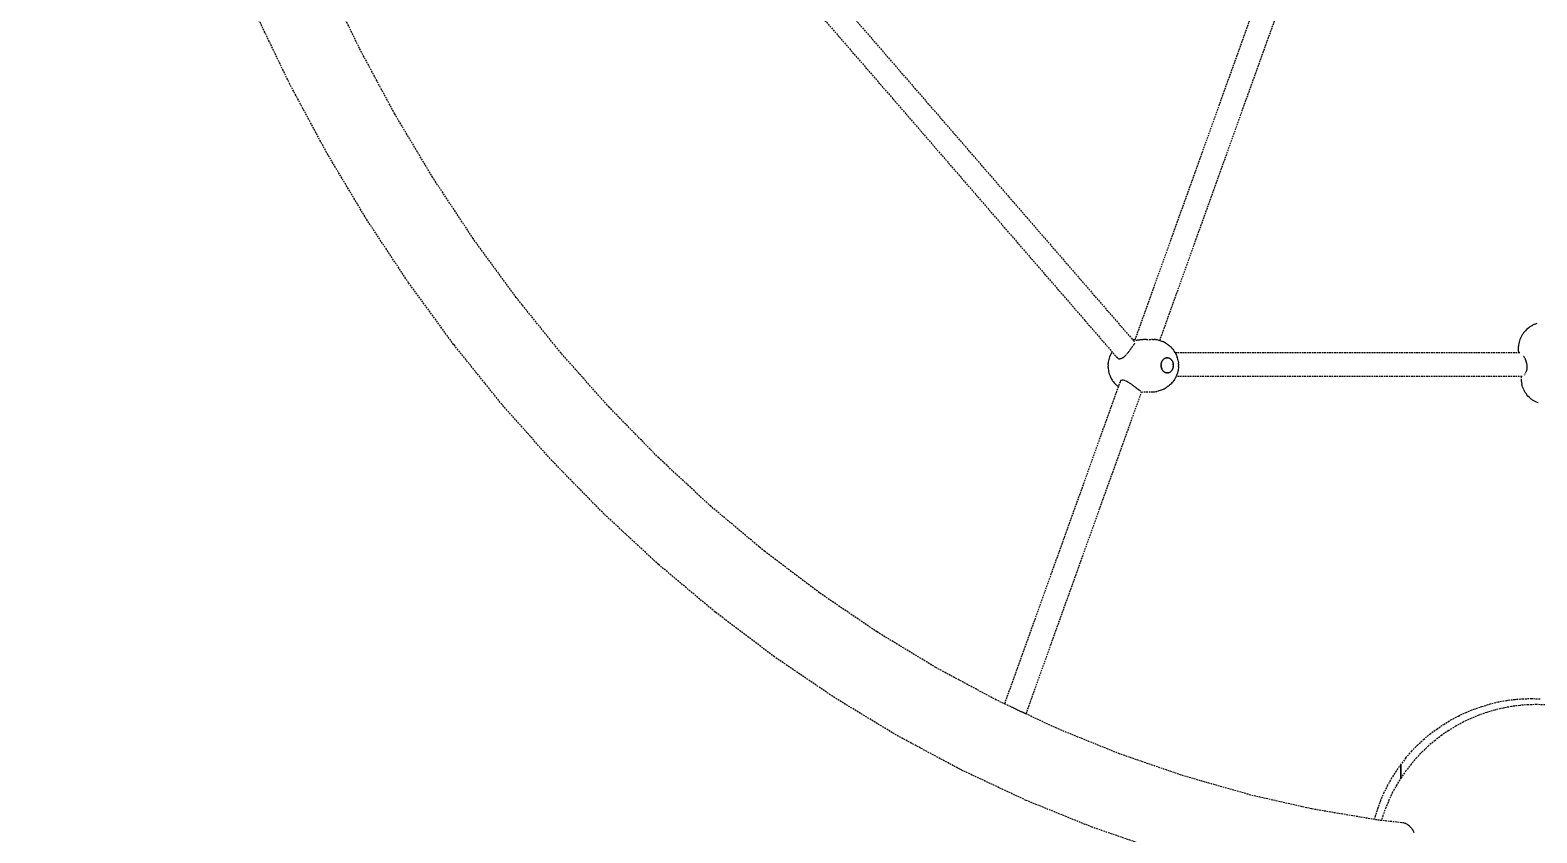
# Model space of a CAD drawing. Header units: millimetres. Extents: x -4710 to 4801, y -2494 to 3533.
# Drawn here: x 801 to 1956, y -465 to 150 of the extents above; entities that cross this region are included whole.
import ezdxf

# ---------------------------------------------------------------- set-up
doc = ezdxf.new("R2010")
doc.units = ezdxf.units.MM
doc.linetypes.add('HIDDEN', pattern=[1.905, 1.27, -0.635])
for name, color, linetype in [('DIKOM_ОБЪЕКТ', 7, 'Continuous'), ('DIKOM_РАЗМЕР_ЗОНА', 7, 'Continuous'), ('DIKOM_РАЗМЕР_ОБЪЕКТА', 7, 'Continuous')]:
    doc.layers.add(name, color=color, linetype=linetype)
doc.styles.add('style1', font='arialbd.ttf', dxfattribs={"width": 0.8})
doc.dimstyles.new('1-50', dxfattribs={"dimtxt": 300, "dimasz": 200, "dimexe": 100, "dimexo": 0, "dimgap": 100, "dimtad": 1, "dimtxsty": 'style1', "dimcen": 200, "dimclrd": 7, "dimclre": 7, "dimclrt": 7, "dimadec": 1, "dimazin": 2, "dimtfac": 1, "dimtmove": 0, "dimatfit": 2, "dimfxl": 0, "dimlwd": 25, "dimlwe": 18, "dimarcsym": 0})

# ---------------------------------------------------------------- blocks, each defined once
blk = doc.blocks.new('*D0')
at = {"layer": 'Defpoints', "color": 0, "transparency": 16777216}
for p in [(-2049.2, 763.9), (3285.4, 750.1), (3285.4, -900.8)]:
    blk.add_point(p, dxfattribs=at)
at = {"layer": 'DIKOM_РАЗМЕР_ОБЪЕКТА', "color": 7, "lineweight": 18, "transparency": 16777216}
for p, q in [((-2049.2, 763.9), (-2049.2, -1000.8)), ((3285.4, 750.1), (3285.4, -1000.8))]:
    blk.add_line(p, q, dxfattribs=at)
at = {"layer": 'DIKOM_РАЗМЕР_ОБЪЕКТА', "color": 7, "lineweight": 25, "transparency": 16777216}
blk.add_line((-1849.2, -900.8), (3085.4, -900.8), dxfattribs=at)
at = {"layer": 'DIKOM_РАЗМЕР_ОБЪЕКТА', "color": 7, "transparency": 16777216}
for points in [[(-1849.2, -867.5), (-1849.2, -934.2), (-2049.2, -900.8)], [(3085.4, -867.5), (3085.4, -934.2), (3285.4, -900.8)]]:
    blk.add_solid(points, dxfattribs=at)
at = {"layer": 'DIKOM_РАЗМЕР_ОБЪЕКТА', "color": 7, "transparency": 16777216, "insert": (618.1, -647.6), "char_height": 300, "attachment_point": 5, "style": 'style1'}
blk.add_mtext('{\\fArial|b0|i0|c204|p34;5335}', dxfattribs=at)
blk = doc.blocks.new('*D2')
at = {"layer": 'Defpoints', "color": 0, "transparency": 16777216}
for p in [(-3555.3, 756.3), (4801.3, 756.3), (4801.3, -2394.4)]:
    blk.add_point(p, dxfattribs=at)
at = {"layer": 'DIKOM_РАЗМЕР_ЗОНА', "color": 7, "lineweight": 18, "transparency": 16777216}
for p, q in [((-3555.3, 756.3), (-3555.3, -2494.4)), ((4801.3, 756.3), (4801.3, -2494.4))]:
    blk.add_line(p, q, dxfattribs=at)
at = {"layer": 'DIKOM_РАЗМЕР_ЗОНА', "color": 7, "lineweight": 25, "transparency": 16777216}
blk.add_line((-3355.3, -2394.4), (4601.3, -2394.4), dxfattribs=at)
at = {"layer": 'DIKOM_РАЗМЕР_ЗОНА', "color": 7, "transparency": 16777216}
for points in [[(-3355.3, -2361.1), (-3355.3, -2427.8), (-3555.3, -2394.4)], [(4601.3, -2361.1), (4601.3, -2427.8), (4801.3, -2394.4)]]:
    blk.add_solid(points, dxfattribs=at)
at = {"layer": 'DIKOM_РАЗМЕР_ЗОНА', "color": 7, "transparency": 16777216, "insert": (709.1, -2141.2), "char_height": 300, "attachment_point": 5, "style": 'style1'}
blk.add_mtext('{\\fArial|b0|i0|c204|p34;8335}', dxfattribs=at)

msp = doc.modelspace()

# ---------------------------------------------------------------- linework, layer by layer
at = {"layer": 'DIKOM_ОБЪЕКТ', "color": 7, "linetype": 'HIDDEN', "lineweight": 15}
for p, q in [((1237.152, 384.922), (1647.634, -89.068)), ((1217.08, 380.602), (1634.163, -101.005)), ((1053.677, 135.913), (1028.802, 187.569)), ((1648.065, -87.453), (1748.068, 191.329)), ((1667.005, -87.956), (1764.779, 184.607)), ((1000.324, 108.471), (974.348, 162.414)), ((1080.686, 85.705), (1053.677, 135.913)), ((1028.528, 56.042), (1000.324, 108.471)), ((1109.763, 37.063), (1080.686, 85.705)), ((1058.891, 5.246), (1028.528, 56.042)), ((1140.842, -9.901), (1109.763, 37.063)), ((1091.346, -43.796), (1058.891, 5.246)), ((1173.849, -55.075), (1140.842, -9.901)), ((1125.814, -90.97), (1091.346, -43.796)), ((1208.119, -97.621), (1173.812, -55.025)), ((1947.182, -80.466), (1946.44, -81.306)), ((1947.97, -79.669), (1947.182, -80.466)), ((1948.802, -78.918), (1947.97, -79.669)), ((1949.675, -78.216), (1948.802, -78.918)), ((1950.661, -77.506), (1949.757, -78.153)), ((1951.601, -76.912), (1950.661, -77.506)), ((1952.573, -76.373), (1951.601, -76.912)), ((1953.651, -75.849), (1952.661, -76.326)), ((1954.751, -75.395), (1953.752, -75.807)), ((1955.857, -75.012), (1954.857, -75.358)), ((1126.372, -91.668), (1125.814, -90.97)), ((1162.803, -136.901), (1126.372, -91.668)), ((1646.259, -92.338), (1646.126, -92.536)), ((1646.828, -87.324), (1646.159, -87.366)), ((1646.706, -91.677), (1646.528, -91.942)), ((1646.868, -91.413), (1646.749, -91.607)), ((1646.828, -87.324), (1648.119, -87.303)), ((1647.025, -91.17), (1646.885, -91.383)), ((1647.168, -90.932), (1647.028, -91.167)), ((1647.288, -90.711), (1647.17, -90.929)), ((1647.414, -90.492), (1647.295, -90.699)), ((1647.589, -90.095), (1647.513, -90.288)), ((1648.632, -87.665), (1648.845, -87.688)), ((1648.845, -87.689), (1649.095, -87.704)), ((1649.098, -87.704), (1649.377, -87.71)), ((1649.381, -87.71), (1649.69, -87.707)), ((1650.031, -87.695), (1649.694, -87.707)), ((1650.399, -87.675), (1650.036, -87.695)), ((1650.785, -87.646), (1650.399, -87.675)), ((1651.182, -87.611), (1650.791, -87.646)), ((1651.634, -87.576), (1651.208, -87.609)), ((1652.076, -87.537), (1651.634, -87.576)), ((1652.539, -87.493), (1652.086, -87.536)), ((1653.012, -87.445), (1652.685, -87.478)), ((1653.475, -87.394), (1653.012, -87.445)), ((1653.952, -87.355), (1653.531, -87.388)), ((1654.435, -87.315), (1653.97, -87.353)), ((1654.731, -87.29), (1654.435, -87.315)), ((1655.287, -87.241), (1654.926, -87.273)), ((1655.861, -87.212), (1655.397, -87.235)), ((1656.35, -87.187), (1655.886, -87.211)), ((1656.823, -87.162), (1656.406, -87.184)), ((1656.823, -87.162), (1660.558, -87.101)), ((1661.48, -87.098), (1660.558, -87.101)), ((1661.48, -87.098), (1662.689, -87.147)), ((1663.66, -87.254), (1662.689, -87.147)), ((1663.66, -87.254), (1664.346, -87.343)), ((1664.346, -87.343), (1665.305, -87.522)), ((1665.972, -87.677), (1665.305, -87.522)), ((1665.972, -87.677), (1666.913, -87.925)), ((1667.553, -88.143), (1666.913, -87.925)), ((1667.553, -88.143), (1668.47, -88.457)), ((1668.47, -88.457), (1669.37, -88.84)), ((1669.96, -89.112), (1669.37, -88.84)), ((1669.96, -89.112), (1670.827, -89.554)), ((1671.371, -89.879), (1670.827, -89.554)), ((1671.371, -89.879), (1672.2, -90.376)), ((1672.2, -90.376), (1673.003, -90.935)), ((1673.475, -91.293), (1673.003, -90.935)), ((1673.475, -91.293), (1674.232, -91.897)), ((1674.232, -91.897), (1674.959, -92.556)), ((1941.931, -91.562), (1941.815, -92.682)), ((1942.109, -90.45), (1941.931, -91.562)), ((1942.35, -89.351), (1942.109, -90.45)), ((1942.652, -88.266), (1942.35, -89.351)), ((1943.015, -87.201), (1942.652, -88.266)), ((1943.437, -86.158), (1943.015, -87.201)), ((1943.917, -85.139), (1943.437, -86.158)), ((1944.454, -84.15), (1943.917, -85.139)), ((1945.046, -83.193), (1944.454, -84.15)), ((1945.747, -82.187), (1945.105, -83.106)), ((1946.44, -81.306), (1945.747, -82.187)), ((1244.716, -138.871), (1208.119, -97.621)), ((1627.711, -103.517), (1627.538, -104.523)), ((1627.933, -102.526), (1627.711, -103.517)), ((1628.206, -101.555), (1627.933, -102.526)), ((1628.527, -100.608), (1628.206, -101.555)), ((1628.527, -100.608), (1628.629, -100.333)), ((1629.011, -99.378), (1628.629, -100.333)), ((1629.441, -98.455), (1629.011, -99.378)), ((1629.916, -97.569), (1629.441, -98.455)), ((1629.916, -97.569), (1630.122, -97.223)), ((1630.439, -96.705), (1630.122, -97.223)), ((1634.168, -101.01), (1634.477, -101.329)), ((1634.481, -101.332), (1634.766, -101.555)), ((1634.818, -101.595), (1635.124, -101.771)), ((1635.177, -101.801), (1635.553, -101.953)), ((1635.553, -101.953), (1635.942, -102.043)), ((1635.947, -102.045), (1636.354, -102.077)), ((1636.781, -102.047), (1636.36, -102.077)), ((1637.22, -101.956), (1636.787, -102.047)), ((1637.668, -101.801), (1637.226, -101.954)), ((1638.128, -101.589), (1637.823, -101.727)), ((1638.599, -101.317), (1638.135, -101.586)), ((1638.802, -101.175), (1638.606, -101.313)), ((1639.074, -100.984), (1638.802, -101.175)), ((1639.526, -100.61), (1639.08, -100.979)), ((1640.036, -100.167), (1639.556, -100.587)), ((1640.217, -99.989), (1640.044, -100.16)), ((1640.519, -99.69), (1640.217, -99.989)), ((1640.669, -99.524), (1640.527, -99.682)), ((1641.012, -99.173), (1640.669, -99.524)), ((1641.281, -98.867), (1641.021, -99.164)), ((1641.503, -98.615), (1641.281, -98.867)), ((1641.997, -98.037), (1641.621, -98.468)), ((1642.193, -97.794), (1642.007, -98.026)), ((1642.474, -97.443), (1642.193, -97.794)), ((1642.962, -96.842), (1642.489, -97.426)), ((1643.251, -96.452), (1643.019, -96.765)), ((1643.433, -96.23), (1643.251, -96.452)), ((1643.77, -95.783), (1643.443, -96.218)), ((1643.897, -95.613), (1643.77, -95.783)), ((1644.359, -94.999), (1643.976, -95.498)), ((1644.65, -94.584), (1644.466, -94.847)), ((1644.809, -94.38), (1644.65, -94.584)), ((1645.11, -93.968), (1644.821, -94.366)), ((1645.285, -93.712), (1645.123, -93.95)), ((1645.654, -93.211), (1645.398, -93.564)), ((1645.873, -92.887), (1645.714, -93.122)), ((1646.122, -92.542), (1645.897, -92.855)), ((1668.591, -104.126), (1668.695, -103.908)), ((1668.695, -103.908), (1668.807, -103.695)), ((1668.926, -103.489), (1668.807, -103.695)), ((1668.926, -103.489), (1669.053, -103.29)), ((1669.053, -103.29), (1669.186, -103.097)), ((1669.326, -102.913), (1669.186, -103.097)), ((1669.326, -102.913), (1669.472, -102.736)), ((1669.472, -102.736), (1669.624, -102.567)), ((1669.624, -102.567), (1669.782, -102.407)), ((1669.946, -102.255), (1669.782, -102.407)), ((1669.946, -102.255), (1670.115, -102.113)), ((1670.115, -102.113), (1670.289, -101.979)), ((1670.289, -101.979), (1670.468, -101.856)), ((1670.651, -101.742), (1670.468, -101.856)), ((1670.651, -101.742), (1670.838, -101.638)), ((1670.838, -101.638), (1671.028, -101.545)), ((1671.221, -101.462), (1671.028, -101.545)), ((1671.221, -101.462), (1671.417, -101.391)), ((1671.417, -101.391), (1671.615, -101.329)), ((1671.615, -101.329), (1671.815, -101.279)), ((1672.017, -101.239), (1671.815, -101.279)), ((1672.017, -101.239), (1672.22, -101.21)), ((1672.22, -101.21), (1672.424, -101.193)), ((1672.629, -101.187), (1672.424, -101.193)), ((1672.629, -101.187), (1672.833, -101.191)), ((1672.833, -101.191), (1673.038, -101.208)), ((1673.038, -101.208), (1673.241, -101.235)), ((1673.444, -101.273), (1673.241, -101.235)), ((1673.444, -101.273), (1673.644, -101.322)), ((1673.644, -101.322), (1673.844, -101.382)), ((1673.844, -101.382), (1674.04, -101.452)), ((1674.235, -101.533), (1674.04, -101.452)), ((1674.235, -101.533), (1674.426, -101.625)), ((1674.426, -101.625), (1674.614, -101.727)), ((1674.8, -101.84), (1674.614, -101.727)), ((1674.8, -101.84), (1674.98, -101.962)), ((1675.351, -92.935), (1674.959, -92.556)), ((1674.98, -101.962), (1675.157, -102.095)), ((1675.157, -102.095), (1675.328, -102.236)), ((1675.494, -102.386), (1675.328, -102.236)), ((1675.351, -92.935), (1676.027, -93.628)), ((1675.494, -102.386), (1675.655, -102.546)), ((1675.655, -102.546), (1675.81, -102.713)), ((1675.81, -102.713), (1675.959, -102.889)), ((1676.102, -103.073), (1675.959, -102.889)), ((1676.027, -93.628), (1676.667, -94.371)), ((1676.102, -103.073), (1676.239, -103.264)), ((1676.239, -103.264), (1676.368, -103.463)), ((1676.491, -103.668), (1676.368, -103.463)), ((1676.491, -103.668), (1676.606, -103.88)), ((1676.606, -103.88), (1676.714, -104.098)), ((1676.971, -94.753), (1676.667, -94.371)), ((1676.971, -94.753), (1677.556, -95.518)), ((1677.556, -95.518), (1678.104, -96.326)), ((1678.104, -96.326), (1678.611, -97.173)), ((1678.804, -97.512), (1678.611, -97.173)), ((1942.831, -97.47), (1678.78, -97.47)), ((1678.804, -97.512), (1679.253, -98.364)), ((1679.253, -98.364), (1679.661, -99.248)), ((1679.661, -99.248), (1680.026, -100.161)), ((1680.026, -100.161), (1680.345, -101.099)), ((1680.417, -101.329), (1680.345, -101.099)), ((1680.417, -101.329), (1680.68, -102.25)), ((1680.68, -102.25), (1680.898, -103.19)), ((1680.898, -103.19), (1681.07, -104.144)), ((1941.763, -93.806), (1941.815, -92.682)), ((1941.775, -94.932), (1941.763, -93.806)), ((1941.842, -96.093), (1941.778, -95.035)), ((1941.842, -96.093), (1941.972, -97.47)), ((1945.697, -99.812), (1945.575, -99.646)), ((1945.919, -100.134), (1945.802, -99.962)), ((1946.366, -100.813), (1946.25, -100.628)), ((1946.572, -101.175), (1946.463, -100.982)), ((1946.863, -101.728), (1946.77, -101.549)), ((1946.956, -101.909), (1946.863, -101.728)), ((1947.057, -102.117), (1946.969, -101.934)), ((1947.156, -102.327), (1947.057, -102.117)), ((1947.238, -102.515), (1947.156, -102.327)), ((1947.33, -102.73), (1947.238, -102.515)), ((1947.406, -102.924), (1947.33, -102.73)), ((1947.492, -103.146), (1947.407, -102.924)), ((1947.564, -103.348), (1947.492, -103.146)), ((1947.643, -103.576), (1947.564, -103.348)), ((1947.709, -103.781), (1947.643, -103.576)), ((1947.788, -104.021), (1947.711, -103.786)), ((1627.347, -106.567), (1627.33, -107.598)), ((1627.364, -108.628), (1627.33, -107.598)), ((1627.347, -106.567), (1627.417, -105.542)), ((1627.364, -108.628), (1627.45, -109.654)), ((1627.538, -104.523), (1627.417, -105.542)), ((1627.45, -109.654), (1627.587, -110.672)), ((1627.587, -110.672), (1627.776, -111.677)), ((1627.776, -111.677), (1628.014, -112.666)), ((1628.014, -112.666), (1628.302, -113.635)), ((1628.302, -113.635), (1628.638, -114.579)), ((1628.638, -114.579), (1628.745, -114.84)), ((1628.745, -114.84), (1629.143, -115.792)), ((1667.988, -107.046), (1667.991, -106.792)), ((1667.988, -107.046), (1667.994, -107.3)), ((1667.991, -106.792), (1668.002, -106.538)), ((1668.01, -107.553), (1667.994, -107.3)), ((1668.002, -106.538), (1668.022, -106.285)), ((1668.034, -107.806), (1668.01, -107.553)), ((1668.051, -106.034), (1668.022, -106.285)), ((1668.034, -107.806), (1668.067, -108.058)), ((1668.051, -106.034), (1668.088, -105.784)), ((1668.109, -108.307), (1668.067, -108.058)), ((1668.088, -105.784), (1668.135, -105.536)), ((1668.159, -108.555), (1668.109, -108.307)), ((1668.135, -105.536), (1668.19, -105.292)), ((1668.218, -108.799), (1668.159, -108.555)), ((1668.254, -105.05), (1668.19, -105.292)), ((1668.218, -108.799), (1668.286, -109.04)), ((1668.254, -105.05), (1668.326, -104.812)), ((1668.362, -109.277), (1668.286, -109.04)), ((1668.326, -104.812), (1668.406, -104.579)), ((1668.446, -109.511), (1668.362, -109.277)), ((1668.495, -104.35), (1668.406, -104.579)), ((1668.446, -109.511), (1668.538, -109.739)), ((1668.495, -104.35), (1668.591, -104.126)), ((1668.638, -109.962), (1668.538, -109.739)), ((1668.745, -110.179), (1668.638, -109.962)), ((1668.861, -110.391), (1668.745, -110.179)), ((1668.861, -110.391), (1668.983, -110.596)), ((1669.113, -110.795), (1668.983, -110.596)), ((1669.249, -110.986), (1669.113, -110.795)), ((1669.249, -110.986), (1669.393, -111.17)), ((1669.541, -111.346), (1669.393, -111.17)), ((1669.696, -111.514), (1669.541, -111.346)), ((1669.857, -111.673), (1669.696, -111.514)), ((1669.857, -111.673), (1670.023, -111.823)), ((1670.195, -111.964), (1670.023, -111.823)), ((1670.371, -112.097), (1670.195, -111.964)), ((1670.552, -112.219), (1670.371, -112.097)), ((1670.552, -112.219), (1670.737, -112.332)), ((1670.925, -112.434), (1670.737, -112.332)), ((1671.117, -112.526), (1670.925, -112.434)), ((1671.117, -112.526), (1671.311, -112.607)), ((1671.508, -112.678), (1671.311, -112.607)), ((1671.707, -112.737), (1671.508, -112.678)), ((1671.908, -112.786), (1671.707, -112.737)), ((1671.908, -112.786), (1672.111, -112.824)), ((1672.314, -112.852), (1672.111, -112.824)), ((1672.518, -112.868), (1672.314, -112.852)), ((1672.723, -112.872), (1672.518, -112.868)), ((1672.723, -112.872), (1672.927, -112.866)), ((1673.131, -112.849), (1672.927, -112.866)), ((1673.335, -112.82), (1673.131, -112.849)), ((1673.335, -112.82), (1673.536, -112.781)), ((1673.737, -112.73), (1673.536, -112.781)), ((1673.935, -112.669), (1673.737, -112.73)), ((1674.131, -112.597), (1673.935, -112.669)), ((1674.131, -112.597), (1674.324, -112.514)), ((1674.513, -112.421), (1674.324, -112.514)), ((1674.701, -112.317), (1674.513, -112.421)), ((1674.701, -112.317), (1674.883, -112.204)), ((1675.063, -112.08), (1674.883, -112.204)), ((1675.237, -111.946), (1675.063, -112.08)), ((1675.406, -111.804), (1675.237, -111.946)), ((1675.406, -111.804), (1675.57, -111.652)), ((1675.728, -111.492), (1675.57, -111.652)), ((1675.88, -111.324), (1675.728, -111.492)), ((1676.026, -111.147), (1675.88, -111.324)), ((1676.026, -111.147), (1676.166, -110.962)), ((1676.299, -110.769), (1676.166, -110.962)), ((1676.426, -110.57), (1676.299, -110.769)), ((1676.426, -110.57), (1676.545, -110.364)), ((1676.656, -110.151), (1676.545, -110.364)), ((1676.761, -109.933), (1676.656, -110.151)), ((1676.714, -104.098), (1676.814, -104.32)), ((1676.857, -109.709), (1676.761, -109.933)), ((1676.906, -104.549), (1676.814, -104.32)), ((1676.857, -109.709), (1676.945, -109.481)), ((1676.906, -104.549), (1676.99, -104.781)), ((1677.026, -109.247), (1676.945, -109.481)), ((1676.99, -104.781), (1677.066, -105.019)), ((1677.098, -109.009), (1677.026, -109.247)), ((1677.133, -105.26), (1677.066, -105.019)), ((1677.098, -109.009), (1677.162, -108.767)), ((1677.133, -105.26), (1677.192, -105.505)), ((1677.217, -108.523), (1677.162, -108.767)), ((1677.192, -105.505), (1677.243, -105.752)), ((1677.263, -108.275), (1677.217, -108.523)), ((1677.243, -105.752), (1677.285, -106.001)), ((1677.301, -108.025), (1677.263, -108.275)), ((1677.318, -106.253), (1677.285, -106.001)), ((1677.301, -108.025), (1677.33, -107.774)), ((1677.318, -106.253), (1677.342, -106.505)), ((1677.35, -107.521), (1677.33, -107.774)), ((1677.357, -106.759), (1677.342, -106.505)), ((1677.361, -107.267), (1677.35, -107.521)), ((1677.363, -107.013), (1677.357, -106.759)), ((1677.361, -107.267), (1677.363, -107.013)), ((1679.786, -114.888), (1679.393, -115.775)), ((1680.136, -113.973), (1679.786, -114.888)), ((1680.441, -113.033), (1680.136, -113.973)), ((1680.509, -112.788), (1680.441, -113.033)), ((1680.757, -111.864), (1680.509, -112.788)), ((1680.96, -110.924), (1680.757, -111.864)), ((1681.116, -109.969), (1680.96, -110.924)), ((1681.07, -104.144), (1681.195, -105.108)), ((1681.226, -109.003), (1681.116, -109.969)), ((1681.274, -106.08), (1681.195, -105.108)), ((1681.29, -108.031), (1681.226, -109.003)), ((1681.274, -106.08), (1681.305, -107.055)), ((1681.29, -108.031), (1681.305, -107.055)), ((1946.251, -114.463), (1946.092, -114.626)), ((1946.385, -114.29), (1946.251, -114.463)), ((1946.821, -113.68), (1946.667, -113.9)), ((1946.95, -113.46), (1946.821, -113.68)), ((1947.356, -112.701), (1947.214, -112.971)), ((1947.47, -112.433), (1947.356, -112.701)), ((1947.695, -111.845), (1947.597, -112.135)), ((1947.813, -111.522), (1947.721, -111.766)), ((1947.853, -104.24), (1947.788, -104.021)), ((1947.904, -111.215), (1947.813, -111.522)), ((1947.923, -104.48), (1947.853, -104.24)), ((1948.005, -110.872), (1947.904, -111.215)), ((1947.982, -104.707), (1947.923, -104.48)), ((1948.044, -104.954), (1947.982, -104.707)), ((1948.064, -110.609), (1948.005, -110.872)), ((1948.094, -105.19), (1948.044, -104.954)), ((1948.158, -110.196), (1948.077, -110.552)), ((1948.148, -105.444), (1948.094, -105.19)), ((1948.19, -105.688), (1948.148, -105.444)), ((1948.211, -109.865), (1948.158, -110.196)), ((1948.234, -105.949), (1948.19, -105.688)), ((1948.257, -109.57), (1948.211, -109.865)), ((1948.269, -106.216), (1948.235, -105.949)), ((1948.309, -109.155), (1948.271, -109.498)), ((1948.303, -106.474), (1948.337, -106.884)), ((1948.35, -108.775), (1948.309, -109.155)), ((1948.337, -106.884), (1948.368, -107.259)), ((1948.366, -108.42), (1948.35, -108.775)), ((1948.383, -108.028), (1948.366, -108.42)), ((1948.368, -107.259), (1948.376, -107.663)), ((1948.376, -107.663), (1948.383, -108.028)), ((1636.499, -119.694), (1547.97, -366.485)), ((1629.143, -115.792), (1629.587, -116.711)), ((1629.587, -116.711), (1630.077, -117.594)), ((1630.077, -117.594), (1630.61, -118.439)), ((1630.61, -118.439), (1630.839, -118.796)), ((1630.839, -118.796), (1631.432, -119.624)), ((1631.432, -119.624), (1632.066, -120.404)), ((1632.066, -120.404), (1632.383, -120.774)), ((1632.383, -120.774), (1633.074, -121.525)), ((1633.074, -121.525), (1633.802, -122.22)), ((1633.802, -122.22), (1634.203, -122.585)), ((1634.203, -122.585), (1634.983, -123.238)), ((1634.983, -123.238), (1635.177, -123.379)), ((1636.667, -119.347), (1636.507, -119.676)), ((1636.835, -119.105), (1636.716, -119.277)), ((1637.135, -118.775), (1636.886, -119.03)), ((1637.431, -118.56), (1637.147, -118.763)), ((1637.762, -118.401), (1637.445, -118.552)), ((1638.108, -118.299), (1637.778, -118.395)), ((1638.526, -118.24), (1638.144, -118.293)), ((1638.526, -118.24), (1638.939, -118.243)), ((1638.959, -118.245), (1639.221, -118.281)), ((1639.421, -118.308), (1639.892, -118.418)), ((1639.913, -118.425), (1640.408, -118.589)), ((1640.408, -118.589), (1640.798, -118.754)), ((1640.949, -118.818), (1641.484, -119.091)), ((1641.666, -119.197), (1642.067, -119.413)), ((1642.096, -119.43), (1642.364, -119.593)), ((1642.364, -119.593), (1642.668, -119.778)), ((1642.699, -119.799), (1643.128, -120.09)), ((1643.283, -120.186), (1643.637, -120.426)), ((1643.637, -120.426), (1643.881, -120.592)), ((1643.915, -120.615), (1644.365, -120.947)), ((1644.554, -121.075), (1644.775, -121.234)), ((1644.775, -121.234), (1645.164, -121.517)), ((1645.199, -121.544), (1645.478, -121.762)), ((1645.478, -121.762), (1645.809, -121.995)), ((1645.848, -122.024), (1646.451, -122.481)), ((1646.514, -122.531), (1646.812, -122.748)), ((1646.812, -122.748), (1647.093, -122.952)), ((1647.093, -122.952), (1647.478, -123.252)), ((1647.478, -123.252), (1647.678, -123.392)), ((1647.75, -123.443), (1648.293, -123.846)), ((1648.39, -123.922), (1648.631, -124.092)), ((1648.631, -124.092), (1648.891, -124.276)), ((1648.931, -124.305), (1649.24, -124.54)), ((1649.241, -124.54), (1649.457, -124.684)), ((1649.495, -124.711), (1649.992, -125.067)), ((1650.039, -125.103), (1650.245, -125.241)), ((1650.245, -125.241), (1650.498, -125.41)), ((1650.529, -125.434), (1650.769, -125.608)), ((1650.769, -125.609), (1650.962, -125.729)), ((1650.971, -125.735), (1651.358, -125.999)), ((1651.435, -126.056), (1651.618, -126.172)), ((1651.764, -126.265), (1652.014, -126.444)), ((1652.18, -126.55), (1652.355, -126.667)), ((1665.62, -126.846), (1664.663, -127.031)), ((1666.284, -126.669), (1665.62, -126.846)), ((1667.221, -126.414), (1666.284, -126.669)), ((1668.144, -126.09), (1667.221, -126.414)), ((1668.769, -125.853), (1668.144, -126.09)), ((1669.663, -125.465), (1668.769, -125.853)), ((1670.249, -125.172), (1669.663, -125.465)), ((1671.109, -124.723), (1670.249, -125.172)), ((1671.945, -124.21), (1671.109, -124.723)), ((1672.468, -123.875), (1671.945, -124.21)), ((1673.262, -123.311), (1672.468, -123.875)), ((1673.729, -122.933), (1673.262, -123.311)), ((1674.477, -122.324), (1673.729, -122.933)), ((1675.192, -121.659), (1674.477, -122.324)), ((1675.578, -121.262), (1675.192, -121.659)), ((1676.242, -120.564), (1675.578, -121.262)), ((1676.871, -119.817), (1676.242, -120.564)), ((1677.463, -119.023), (1676.871, -119.817)), ((1677.741, -118.647), (1677.463, -119.023)), ((1678.276, -117.836), (1677.741, -118.647)), ((1678.77, -116.986), (1678.276, -117.836)), ((1678.957, -116.63), (1678.77, -116.986)), ((1679.393, -115.775), (1678.957, -116.63)), ((1944.667, -115.471), (1679.528, -115.471)), ((1943.678, -115.471), (1944.004, -118.916)), ((1944.004, -118.916), (1944.148, -120.089)), ((1944.148, -120.089), (1944.358, -121.234)), ((1944.635, -122.365), (1944.358, -121.234)), ((1944.978, -123.479), (1944.635, -122.365)), ((1945.384, -124.571), (1944.978, -123.479)), ((1945.853, -125.637), (1945.384, -124.571)), ((1946.424, -126.762), (1945.894, -125.727)), ((1947.013, -127.764), (1946.424, -126.762)), ((1201.085, -180.049), (1162.803, -136.901)), ((1652.913, -127.244), (1564.332, -374.177)), ((1652.829, -127.478), (1661.802, -127.332)), ((1661.802, -127.332), (1663.01, -127.256)), ((1663.01, -127.256), (1663.979, -127.143)), ((1663.979, -127.143), (1664.663, -127.031)), ((1947.66, -128.731), (1947.013, -127.764)), ((1948.362, -129.658), (1947.66, -128.731)), ((1949.117, -130.542), (1948.362, -129.658)), ((1949.922, -131.381), (1949.117, -130.542)), ((1950.774, -132.171), (1949.922, -131.381)), ((1951.672, -132.911), (1950.774, -132.171)), ((1952.686, -133.654), (1951.752, -132.971)), ((1953.658, -134.28), (1952.686, -133.654)), ((1954.666, -134.848), (1953.658, -134.28)), ((1955.704, -135.356), (1954.666, -134.848)), ((1956.856, -135.839), (1955.799, -135.397)), ((1282.997, -178.031), (1244.716, -138.871)), ((1241.127, -221.012), (1201.085, -180.049)), ((1322.871, -215.01), (1282.997, -178.031)), ((1364.247, -249.721), (1322.871, -215.01)), ((1282.837, -259.692), (1241.127, -221.012)), ((1406.12, -281.382), (1364.052, -249.557)), ((1326.116, -296.001), (1282.837, -259.692)), ((1450.174, -311.3), (1406.12, -281.382)), ((1326.992, -296.68), (1326.116, -296.001)), ((1371.769, -330.554), (1326.992, -296.68)), ((1495.427, -338.725), (1450.174, -311.3)), ((1417.91, -361.89), (1371.769, -330.554)), ((1541.775, -363.594), (1495.427, -338.725)), ((1465.309, -390.615), (1417.91, -361.89)), ((1552.569, -368.647), (1541.454, -363.421)), ((1553.123, -368.912), (1552.562, -368.643)), ((1553.908, -369.286), (1553.282, -368.987)), ((1554.773, -369.698), (1554.032, -369.345)), ((1907.634, -370.674), (1913.747, -368.555)), ((1913.747, -368.555), (1919.963, -366.758)), ((1926.263, -365.287), (1919.963, -366.758)), ((1932.631, -364.147), (1926.263, -365.287)), ((1936.382, -368.601), (1930.019, -369.774)), ((1939.051, -363.34), (1932.631, -364.147)), ((1942.824, -367.762), (1936.382, -368.601)), ((1945.504, -362.869), (1939.051, -363.34)), ((1949.247, -367.256), (1942.824, -367.762)), ((1951.972, -362.736), (1945.504, -362.869)), ((1955.856, -367.096), (1949.247, -367.256)), ((1958.439, -362.94), (1951.972, -362.736)), ((1962.177, -367.259), (1955.856, -367.096)), ((1555.573, -370.078), (1554.837, -369.729)), ((1556.07, -370.314), (1555.638, -370.109)), ((1556.359, -370.467), (1556.089, -370.323)), ((1557.161, -370.883), (1556.422, -370.5)), ((1557.968, -371.294), (1557.224, -370.916)), ((1558.378, -371.498), (1558.092, -371.356)), ((1558.821, -371.718), (1558.378, -371.498)), ((1559.574, -372.084), (1558.881, -371.748)), ((1560.274, -372.413), (1559.632, -372.111)), ((1560.836, -372.668), (1560.33, -372.438)), ((1561.597, -373.004), (1561.004, -372.744)), ((1562.194, -373.255), (1561.646, -373.025)), ((1562.768, -373.483), (1562.283, -373.291)), ((1563.208, -373.668), (1562.97, -373.558)), ((1563.576, -373.837), (1563.241, -373.683)), ((1563.878, -373.974), (1563.604, -373.849)), ((1564.107, -374.077), (1563.901, -373.984)), ((1587.978, -385.294), (1564.246, -374.137)), ((1884.532, -382.24), (1890.073, -378.9)), ((1890.073, -378.9), (1895.781, -375.854)), ((1899.593, -380.501), (1893.902, -383.577)), ((1895.781, -375.854), (1901.64, -373.109)), ((1905.438, -377.726), (1899.593, -380.501)), ((1901.64, -373.109), (1907.634, -370.674)), ((1911.419, -375.259), (1905.438, -377.726)), ((1917.521, -373.108), (1911.419, -375.259)), ((1923.727, -371.278), (1917.521, -373.108)), ((1930.019, -369.774), (1923.727, -371.278)), ((1513.854, -416.662), (1465.309, -390.615)), ((1636.165, -404.872), (1587.978, -385.294)), ((1869.057, -393.926), (1874.009, -389.764)), ((1874.009, -389.764), (1879.172, -385.864)), ((1883.037, -390.598), (1877.895, -394.524)), ((1879.172, -385.864), (1884.532, -382.24)), ((1888.378, -386.946), (1883.037, -390.598)), ((1893.902, -383.577), (1888.378, -386.946)), ((1855.592, -407.882), (1859.835, -402.998)), ((1859.835, -402.998), (1864.328, -398.342)), ((1868.258, -403.153), (1863.79, -407.832)), ((1864.328, -398.342), (1869.057, -393.926)), ((1872.964, -398.712), (1868.258, -403.153)), ((1877.895, -394.524), (1872.964, -398.712)), ((1685.115, -421.738), (1636.165, -404.872)), ((1851.641, -412.933), (1848.034, -418.091)), ((1851.641, -412.933), (1851.641, -413.229)), ((1851.791, -413.071), (1851.641, -412.934)), ((1851.641, -413.24), (1851.641, -412.934)), ((1851.641, -413.229), (1851.641, -413.827)), ((1851.791, -413.587), (1851.641, -413.24)), ((1851.641, -413.88), (1851.641, -413.24)), ((1851.641, -413.827), (1851.641, -414.723)), ((1851.641, -414.849), (1851.641, -413.88)), ((1851.641, -414.723), (1851.641, -415.914)), ((1851.641, -416.148), (1851.641, -414.849)), ((1855.592, -407.882), (1851.791, -412.737)), ((1851.791, -412.911), (1851.791, -413.118)), ((1851.791, -413.068), (1851.791, -413.583)), ((1851.791, -413.587), (1851.791, -413.071)), ((1851.791, -413.098), (1851.791, -413.378)), ((1851.791, -413.403), (1851.791, -413.118)), ((1851.791, -413.733), (1851.791, -413.378)), ((1851.791, -413.403), (1851.791, -413.764)), ((1851.791, -413.583), (1851.791, -414.439)), ((1851.791, -414.444), (1851.791, -413.587)), ((1851.791, -413.733), (1851.791, -414.161)), ((1851.791, -414.199), (1851.791, -413.764)), ((1851.791, -414.658), (1851.791, -414.161)), ((1851.791, -414.199), (1851.791, -414.707)), ((1851.791, -414.439), (1851.791, -415.636)), ((1851.791, -415.639), (1851.791, -414.444)), ((1851.791, -414.658), (1851.791, -415.223)), ((1851.791, -415.285), (1851.791, -414.707)), ((1851.791, -415.852), (1851.791, -415.223)), ((1851.791, -415.285), (1851.791, -415.932)), ((1851.791, -415.636), (1851.791, -417.162)), ((1851.791, -417.163), (1851.791, -415.639)), ((1859.573, -412.739), (1855.617, -417.859)), ((1863.79, -407.832), (1859.573, -412.739)), ((1514.964, -417.205), (1513.854, -416.662)), ((1564.565, -440.525), (1514.964, -417.205)), ((1734.714, -435.854), (1685.115, -421.738)), ((1844.655, -423.461), (1841.556, -428.956)), ((1848.034, -418.091), (1844.655, -423.461)), ((1851.932, -423.177), (1848.532, -428.681)), ((1851.641, -415.914), (1851.641, -417.369)), ((1851.641, -417.747), (1851.641, -416.148)), ((1851.641, -417.369), (1851.641, -419.045)), ((1851.641, -419.601), (1851.641, -417.747)), ((1851.641, -419.045), (1851.641, -420.974)), ((1851.641, -421.73), (1851.641, -419.601)), ((1851.641, -423.194), (1851.641, -420.974)), ((1851.641, -423.649), (1851.641, -421.73)), ((1851.641, -423.194), (1851.641, -423.649)), ((1851.791, -416.544), (1851.791, -415.852)), ((1851.791, -416.646), (1851.791, -415.932)), ((1851.791, -416.544), (1851.791, -417.306)), ((1851.791, -416.646), (1851.791, -417.435)), ((1851.791, -417.162), (1851.791, -419.014)), ((1851.791, -419.011), (1851.791, -417.163)), ((1851.791, -418.139), (1851.791, -417.306)), ((1851.791, -417.435), (1851.791, -418.299)), ((1851.791, -418.139), (1851.791, -419.042)), ((1851.791, -419.236), (1851.791, -418.299)), ((1851.791, -421.171), (1851.791, -419.011)), ((1851.791, -419.014), (1851.791, -421.179)), ((1851.791, -420.014), (1851.791, -419.042)), ((1851.791, -419.236), (1851.791, -420.244)), ((1851.791, -420.014), (1851.791, -421.053)), ((1851.791, -421.321), (1851.791, -420.244)), ((1851.791, -422.157), (1851.791, -421.053)), ((1851.791, -423.407), (1851.791, -421.171)), ((1851.791, -421.179), (1851.791, -423.407)), ((1851.791, -421.321), (1851.791, -422.467)), ((1851.791, -423.326), (1851.791, -422.157)), ((1851.791, -423.407), (1851.791, -422.467)), ((1855.617, -417.859), (1851.932, -423.177)), ((1733.711, -435.569), (1783.561, -446.838)), ((1838.744, -434.681), (1836.227, -440.469)), ((1841.556, -428.956), (1838.744, -434.681)), ((1845.422, -434.355), (1842.613, -440.183)), ((1848.532, -428.681), (1845.422, -434.355)), ((1615.085, -461.05), (1564.565, -440.525)), ((1783.561, -446.838), (1834.093, -455.358)), ((1834.013, -446.451), (1832.105, -452.473)), ((1836.227, -440.469), (1834.013, -446.451)), ((1840.111, -446.15), (1837.924, -452.239)), ((1842.613, -440.183), (1840.111, -446.15)), ((1666.404, -478.733), (1615.085, -461.05)), ((1832.105, -452.473), (1831.471, -454.916)), ((1834.093, -455.358), (1853.395, -457.52)), ((1837.924, -452.239), (1836.89, -455.671)), ((1853.395, -457.52), (1853.898, -457.654)), ((1853.898, -457.654), (1854.719, -457.874)), ((1854.719, -457.874), (1855.191, -458.097)), ((1855.234, -458.117), (1855.853, -458.41)), ((1855.972, -458.462), (1856.453, -458.777)), ((1856.452, -458.777), (1857.237, -459.289)), ((1857.238, -459.289), (1857.537, -459.559)), ((1858.433, -460.341), (1857.686, -459.689)), ((1858.854, -460.825), (1858.433, -460.341)), ((1858.91, -460.889), (1859.598, -461.615)), ((1859.598, -461.615), (1860.019, -462.185)), ((1860.019, -462.185), (1860.365, -462.654)), ((1860.365, -462.654), (1860.692, -463.097)), ((1860.692, -463.097), (1861.066, -463.743)), ((1861.066, -463.743), (1861.66, -464.77)), ((1861.916, -465.34), (1861.66, -464.77))]:
    msp.add_line(p, q, dxfattribs=at)

# ---------------------------------------------------------------- dimensions: what is measured, and where the dimension line sits
at = {"layer": 'DIKOM_РАЗМЕР_ЗОНА'}
dim = msp.add_linear_dim(base=(4801.279, -2394.448), p1=(-3555.274, 756.284), p2=(4801.279, 756.284), text='{\\fArial|b0|i0|c204|p34;8335}', dimstyle='1-50', dxfattribs=at)
dim.commit()
dim.dimension.update_dxf_attribs({"geometry": '*D2', "text_midpoint": (709.081, -2394.448), "dimtype": 160})
at = {"layer": 'DIKOM_РАЗМЕР_ОБЪЕКТА'}
dim = msp.add_linear_dim(base=(3285.358, -900.832), p1=(-2049.224, 763.912), p2=(3285.358, 750.078), text='{\\fArial|b0|i0|c204|p34;5335}', dimstyle='1-50', dxfattribs=at)
dim.commit()
dim.dimension.update_dxf_attribs({"geometry": '*D0', "text_midpoint": (618.067, -900.832), "dimtype": 160})

doc.saveas('drawing.dxf')
